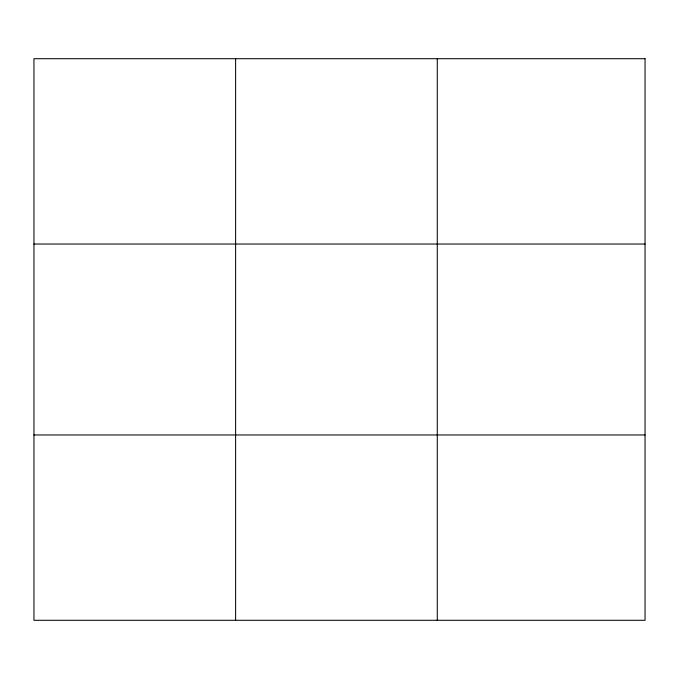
<?xml version="1.0" encoding="UTF-8"?>
<svg xmlns="http://www.w3.org/2000/svg" width="679" height="679" viewBox="0 0 679 679"><rect width="100%" height="100%" fill="white"/><g stroke="black" fill="none" stroke-linecap="round" stroke-linejoin="round"><path stroke-width="1.02" d="M235.613 58.708L235.613 620.292M437.276 58.708L437.276 620.292M33.95 244.033L645.05 244.033M33.95 434.967L645.05 434.967M645.05 58.708L645.05 620.292L33.95 620.292L33.95 58.708L645.05 58.708"/></g></svg>
